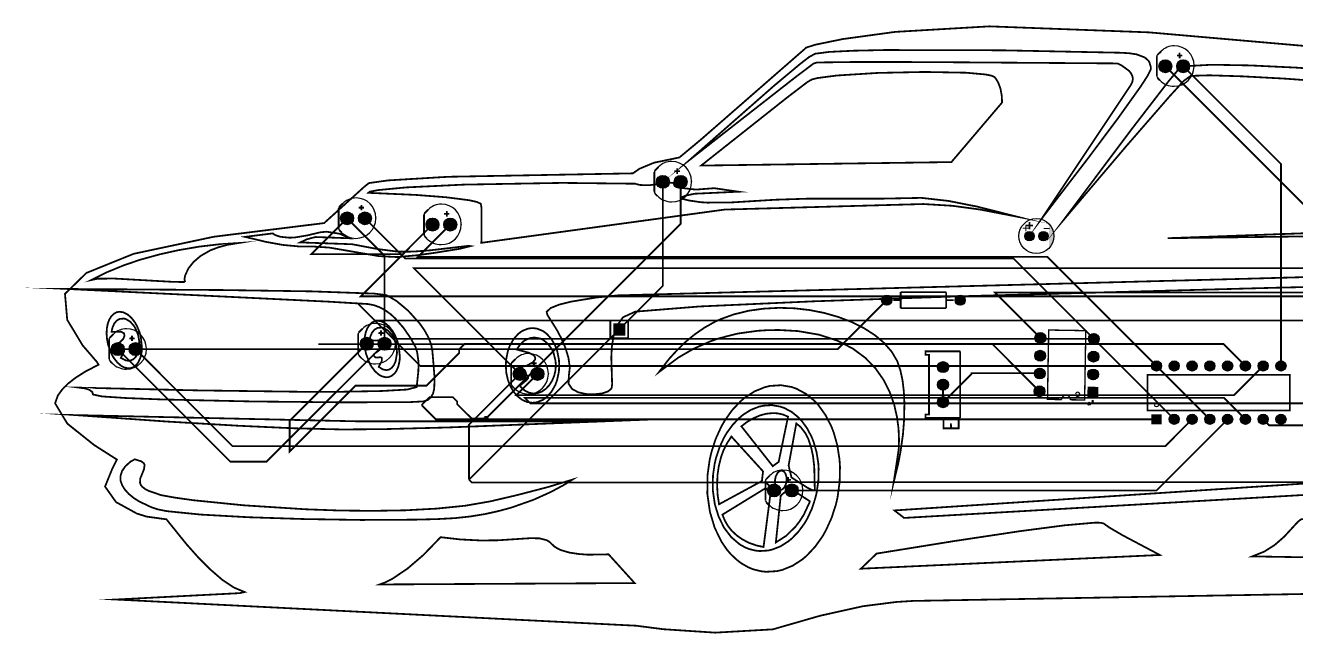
# Model space of a CAD drawing. Header units: millimetres. Extents: x -11 to 263, y 2 to 88.
# Drawn here: x -10.9 to 170.8, y 1.7 to 88.5 of the extents above; entities that cross this region are included whole.
import ezdxf

# ---------------------------------------------------------------- set-up
doc = ezdxf.new("R2010")
doc.units = ezdxf.units.MM
for name, color, linetype, true_color in [('BoardOutLine', 7, 'Continuous', 0xff00ff), ('BottomLayer', 7, 'Continuous', 0x0000ff), ('BottomSolderMaskLayer', 7, 'Continuous', 0xaa00ff), ('Document', 7, 'Continuous', 0xffffff), ('Hole', 7, 'Continuous', 0x222222), ('Multi-Layer', 7, 'Continuous', 0xc0c0c0), ('TopLayer', 7, 'Continuous', 0xff0000), ('TopSilkLayer', 7, 'Continuous', 0xffcc00), ('TopSolderMaskLayer', 7, 'Continuous', 0x800080)]:
    doc.layers.add(name, color=color, linetype=linetype, true_color=true_color)

msp = doc.modelspace()

# ---------------------------------------------------------------- hatches: boundary and pattern name
at = {"layer": 'BottomSolderMaskLayer'}
for points in [[(150.97, 82.68, 1), (152.82, 82.68, 1)], [(153.51, 82.68, 1), (155.36, 82.68, 1)], [(79.21, 66.17, 1), (81.06, 66.17, 1)], [(81.75, 66.17, 1), (83.6, 66.17, 1)], [(34.13, 60.96, 1), (35.98, 60.96, 1)], [(36.67, 60.96, 1), (38.52, 60.96, 1)], [(46.32, 60.07, 1), (48.17, 60.07, 1)], [(48.86, 60.07, 1), (50.71, 60.07, 1)], [(131.8, 58.42, 1), (133.15, 58.42, 1)], [(133.8, 58.42, 1), (135.15, 58.42, 1)], [(111.37, 49.28, 1), (112.82, 49.28, 1)], [(121.87, 49.28, 1), (123.32, 49.28, 1)], [(73.04, 45.96), (74.79, 45.96), (74.79, 44.21), (73.04, 44.21)], [(36.92, 43.05, 1), (38.77, 43.05, 1)], [(39.46, 43.05, 1), (41.31, 43.05, 1)], [(133.28, 43.88, 1), (134.83, 43.88, 1)], [(140.9, 43.75, 1), (142.45, 43.75, 1)], [(1.36, 42.29, 1), (3.21, 42.29, 1)], [(3.9, 42.29, 1), (5.75, 42.29, 1)], [(133.23, 41.34, 1), (134.78, 41.34, 1)], [(140.85, 41.21, 1), (142.4, 41.21, 1)], [(119.35, 39.71, 1), (120.93, 39.71, 1)], [(149.9, 39.88, 1), (151.35, 39.88, 1)], [(152.44, 39.88, 1), (153.89, 39.88, 1)], [(154.98, 39.88, 1), (156.43, 39.88, 1)], [(157.52, 39.88, 1), (158.97, 39.88, 1)], [(160.06, 39.88, 1), (161.51, 39.88, 1)], [(162.6, 39.88, 1), (164.05, 39.88, 1)], [(165.14, 39.88, 1), (166.59, 39.88, 1)], [(167.68, 39.88, 1), (169.13, 39.88, 1)], [(58.77, 38.74, 1), (60.62, 38.74, 1)], [(61.31, 38.74, 1), (63.16, 38.74, 1)], [(133.19, 38.8, 1), (134.74, 38.8, 1)], [(140.81, 38.67, 1), (142.36, 38.67, 1)], [(119.35, 37.21, 1), (120.93, 37.21, 1)], [(133.14, 36.26, 1), (134.69, 36.26, 1)], [(140.75, 35.37), (140.78, 36.92), (142.33, 36.89), (142.3, 35.34)], [(119.35, 34.71, 1), (120.93, 34.71, 1)], [(149.9, 32.98), (151.35, 32.98), (151.35, 31.53), (149.9, 31.53)], [(152.44, 32.26, 1), (153.89, 32.26, 1)], [(154.98, 32.26, 1), (156.43, 32.26, 1)], [(157.52, 32.26, 1), (158.97, 32.26, 1)], [(160.06, 32.26, 1), (161.51, 32.26, 1)], [(162.6, 32.26, 1), (164.05, 32.26, 1)], [(165.14, 32.26, 1), (166.59, 32.26, 1)], [(167.68, 32.26, 1), (169.13, 32.26, 1)], [(95.09, 22.1, 1), (96.94, 22.1, 1)], [(97.63, 22.1, 1), (99.48, 22.1, 1)]]:
    msp.add_hatch(color=256, dxfattribs=at).paths.add_polyline_path(points)
at = {"layer": 'Document'}
for points in [[(150.58, 84.25), (150.8, 84.25), (150.8, 81.08), (150.54, 81.08)], [(153.8, 84.59), (154.05, 84.59), (154.05, 84.32), (154.31, 84.32), (154.31, 84.07), (154.06, 84.07), (154.06, 83.82), (153.8, 83.82), (153.8, 84.07), (153.53, 84.07), (153.53, 84.32), (153.8, 84.32), (153.8, 84.33)], [(78.82, 67.74), (79.04, 67.74), (79.04, 64.57), (78.78, 64.57)], [(82.05, 68.08), (82.3, 68.08), (82.3, 67.81), (82.56, 67.81), (82.56, 67.56), (82.3, 67.56), (82.3, 67.31), (82.04, 67.31), (82.04, 67.56), (81.78, 67.56), (81.78, 67.81), (82.05, 67.81), (82.05, 67.82)], [(33.74, 62.53), (33.96, 62.53), (33.96, 59.36), (33.7, 59.36)], [(36.96, 62.87), (37.21, 62.87), (37.21, 62.61), (37.47, 62.61), (37.47, 62.35), (37.22, 62.35), (37.22, 62.1), (36.96, 62.1), (36.96, 62.36), (36.69, 62.36), (36.69, 62.61), (36.96, 62.61), (36.96, 62.61)], [(49.15, 61.99), (49.41, 61.99), (49.41, 61.72), (49.66, 61.72), (49.66, 61.46), (49.41, 61.46), (49.41, 61.21), (49.15, 61.21), (49.15, 61.47), (48.88, 61.47), (48.88, 61.72), (49.15, 61.72), (49.15, 61.72)], [(45.93, 61.64), (46.15, 61.64), (46.15, 58.47), (45.89, 58.47)], [(131.89, 59.12), (131.89, 60.01), (132.02, 60.01), (132.02, 59.12)], [(131.51, 59.63), (132.4, 59.63), (132.4, 59.5), (131.51, 59.5)], [(134.49, 59.56), (135.38, 59.56), (135.38, 59.44), (134.49, 59.44)], [(0.97, 43.86), (1.19, 43.86), (1.19, 40.69), (0.93, 40.69)], [(4.2, 44.21), (4.45, 44.21), (4.45, 43.94), (4.71, 43.94), (4.71, 43.68), (4.45, 43.68), (4.45, 43.43), (4.19, 43.43), (4.19, 43.69), (3.93, 43.69), (3.93, 43.94), (4.19, 43.94), (4.19, 43.94)], [(36.53, 44.62), (36.75, 44.62), (36.75, 41.46), (36.49, 41.46)], [(39.76, 44.97), (40.01, 44.97), (40.01, 44.7), (40.27, 44.7), (40.27, 44.45), (40.01, 44.45), (40.01, 44.19), (39.75, 44.19), (39.75, 44.45), (39.49, 44.45), (39.49, 44.7), (39.75, 44.7), (39.75, 44.7)], [(58.38, 40.31), (58.6, 40.31), (58.6, 37.14), (58.34, 37.14)], [(61.6, 40.65), (61.85, 40.65), (61.85, 40.38), (62.11, 40.38), (62.11, 40.13), (61.86, 40.13), (61.86, 39.87), (61.6, 39.87), (61.6, 40.13), (61.33, 40.13), (61.33, 40.38), (61.6, 40.38), (61.6, 40.39)], [(120.32, 32.45), (120.32, 30.96), (120.32, 30.94), (120.31, 30.93), (120.31, 30.91), (120.3, 30.9), (120.29, 30.88), (120.28, 30.87), (120.27, 30.86), (120.26, 30.85), (120.24, 30.84), (120.23, 30.84), (120.21, 30.84), (120.19, 30.83), (120.18, 30.84), (120.16, 30.84), (120.14, 30.84), (120.13, 30.85), (120.11, 30.86), (120.1, 30.87), (120.09, 30.88), (120.08, 30.9), (120.07, 30.91), (120.07, 30.93), (120.07, 30.94), (120.07, 30.96), (120.07, 32.45), (120.07, 32.47), (120.07, 32.48), (120.07, 32.5), (120.08, 32.51), (120.09, 32.53), (120.1, 32.54), (120.11, 32.55), (120.13, 32.56), (120.14, 32.57), (120.16, 32.57), (120.18, 32.58), (120.19, 32.58), (120.21, 32.58), (120.23, 32.57), (120.24, 32.57), (120.26, 32.56), (120.27, 32.55), (120.28, 32.54), (120.29, 32.53), (120.3, 32.51), (120.31, 32.5), (120.31, 32.48), (120.32, 32.47), (120.32, 32.45)], [(120.19, 31.09), (122.39, 31.09), (122.41, 31.09), (122.43, 31.08), (122.44, 31.08), (122.46, 31.07), (122.47, 31.06), (122.48, 31.05), (122.49, 31.04), (122.5, 31.02), (122.51, 31.01), (122.51, 30.99), (122.52, 30.98), (122.52, 30.96), (122.52, 30.94), (122.51, 30.93), (122.51, 30.91), (122.5, 30.9), (122.49, 30.88), (122.48, 30.87), (122.47, 30.86), (122.46, 30.85), (122.44, 30.84), (122.43, 30.84), (122.41, 30.84), (122.39, 30.83), (120.19, 30.83), (120.18, 30.84), (120.16, 30.84), (120.14, 30.84), (120.13, 30.85), (120.11, 30.86), (120.1, 30.87), (120.09, 30.88), (120.08, 30.9), (120.07, 30.91), (120.07, 30.93), (120.07, 30.94), (120.07, 30.96), (120.07, 30.98), (120.07, 30.99), (120.07, 31.01), (120.08, 31.02), (120.09, 31.04), (120.1, 31.05), (120.11, 31.06), (120.13, 31.07), (120.14, 31.08), (120.16, 31.08), (120.18, 31.09), (120.19, 31.09)], [(122.27, 30.96), (122.27, 32.44), (122.27, 32.46), (122.27, 32.47), (122.27, 32.49), (122.28, 32.5), (122.29, 32.52), (122.3, 32.53), (122.31, 32.54), (122.33, 32.55), (122.34, 32.56), (122.36, 32.56), (122.38, 32.57), (122.39, 32.57), (122.41, 32.57), (122.43, 32.56), (122.44, 32.56), (122.46, 32.55), (122.47, 32.54), (122.48, 32.53), (122.49, 32.52), (122.5, 32.5), (122.51, 32.49), (122.51, 32.47), (122.52, 32.46), (122.52, 32.44), (122.52, 30.96), (122.52, 30.94), (122.51, 30.93), (122.51, 30.91), (122.5, 30.9), (122.49, 30.88), (122.48, 30.87), (122.47, 30.86), (122.46, 30.85), (122.44, 30.84), (122.43, 30.84), (122.41, 30.84), (122.39, 30.83), (122.38, 30.84), (122.36, 30.84), (122.34, 30.84), (122.33, 30.85), (122.31, 30.86), (122.3, 30.87), (122.29, 30.88), (122.28, 30.9), (122.27, 30.91), (122.27, 30.93), (122.27, 30.94), (122.27, 30.96)], [(94.7, 23.67), (94.92, 23.67), (94.92, 20.5), (94.66, 20.5)], [(97.92, 24.01), (98.17, 24.01), (98.17, 23.75), (98.43, 23.75), (98.43, 23.49), (98.18, 23.49), (98.18, 23.24), (97.92, 23.24), (97.92, 23.49), (97.65, 23.49), (97.65, 23.75), (97.92, 23.75), (97.92, 23.75)]]:
    msp.add_hatch(color=256, dxfattribs=at).paths.add_polyline_path(points)
at = {"layer": 'Multi-Layer'}
for points in [[(150.99, 82.68, 1), (152.79, 82.68, 1)], [(153.53, 82.68, 1), (155.33, 82.68, 1)], [(79.24, 66.17, 1), (81.04, 66.17, 1)], [(81.78, 66.17, 1), (83.58, 66.17, 1)], [(34.15, 60.96, 1), (35.95, 60.96, 1)], [(36.69, 60.96, 1), (38.49, 60.96, 1)], [(46.34, 60.07, 1), (48.14, 60.07, 1)], [(48.88, 60.07, 1), (50.68, 60.07, 1)], [(131.83, 58.42, 1), (133.13, 58.42, 1)], [(133.83, 58.42, 1), (135.13, 58.42, 1)], [(111.4, 49.28, 1), (112.8, 49.28, 1)], [(121.9, 49.28, 1), (123.3, 49.28, 1)], [(73.06, 45.94), (74.76, 45.94), (74.76, 44.24), (73.06, 44.24)], [(36.95, 43.05, 1), (38.75, 43.05, 1)], [(39.49, 43.05, 1), (41.29, 43.05, 1)], [(133.3, 43.88, 1), (134.8, 43.88, 1)], [(140.92, 43.75, 1), (142.42, 43.75, 1)], [(1.39, 42.29, 1), (3.19, 42.29, 1)], [(3.93, 42.29, 1), (5.73, 42.29, 1)], [(133.26, 41.34, 1), (134.76, 41.34, 1)], [(140.88, 41.21, 1), (142.38, 41.21, 1)], [(119.38, 39.71, 1), (120.9, 39.71, 1)], [(149.92, 39.88, 1), (151.32, 39.88, 1)], [(152.46, 39.88, 1), (153.86, 39.88, 1)], [(155, 39.88, 1), (156.4, 39.88, 1)], [(157.54, 39.88, 1), (158.94, 39.88, 1)], [(160.08, 39.88, 1), (161.48, 39.88, 1)], [(162.62, 39.88, 1), (164.02, 39.88, 1)], [(165.16, 39.88, 1), (166.56, 39.88, 1)], [(167.7, 39.88, 1), (169.1, 39.88, 1)], [(58.79, 38.74, 1), (60.59, 38.74, 1)], [(61.33, 38.74, 1), (63.13, 38.74, 1)], [(133.21, 38.8, 1), (134.71, 38.8, 1)], [(140.83, 38.67, 1), (142.33, 38.67, 1)], [(119.38, 37.21, 1), (120.9, 37.21, 1)], [(133.17, 36.26, 1), (134.67, 36.26, 1)], [(140.78, 35.39), (140.8, 36.89), (142.3, 36.87), (142.28, 35.37)], [(119.38, 34.71, 1), (120.9, 34.71, 1)], [(149.92, 32.96), (151.32, 32.96), (151.32, 31.56), (149.92, 31.56)], [(152.46, 32.26, 1), (153.86, 32.26, 1)], [(155, 32.26, 1), (156.4, 32.26, 1)], [(157.54, 32.26, 1), (158.94, 32.26, 1)], [(160.08, 32.26, 1), (161.48, 32.26, 1)], [(162.62, 32.26, 1), (164.02, 32.26, 1)], [(165.16, 32.26, 1), (166.56, 32.26, 1)], [(167.7, 32.26, 1), (169.1, 32.26, 1)], [(95.11, 22.1, 1), (96.91, 22.1, 1)], [(97.65, 22.1, 1), (99.45, 22.1, 1)]]:
    msp.add_hatch(color=256, dxfattribs=at).paths.add_polyline_path(points)
at = {"layer": 'TopSilkLayer'}
msp.add_hatch(color=256, dxfattribs=at).paths.add_polyline_path([(135.27, 60.07), (135.32, 60.02), (135.37, 59.97), (135.41, 59.92), (135.46, 59.87), (135.5, 59.82), (135.54, 59.76), (135.58, 59.71), (135.62, 59.65), (135.65, 59.59), (135.69, 59.53), (135.72, 59.47), (135.75, 59.41), (135.78, 59.35), (135.81, 59.29), (135.83, 59.22), (135.85, 59.16), (135.88, 59.09), (135.89, 59.03), (135.91, 58.96), (135.93, 58.9), (135.94, 58.83), (135.95, 58.76), (135.96, 58.69), (135.97, 58.62), (135.97, 58.56), (135.98, 58.49), (135.98, 58.42), (135.98, 58.35), (135.97, 58.28), (135.97, 58.22), (135.96, 58.15), (135.95, 58.08), (135.94, 58.01), (135.93, 57.95), (135.91, 57.88), (135.89, 57.81), (135.88, 57.75), (135.85, 57.68), (135.83, 57.62), (135.81, 57.55), (135.78, 57.49), (135.75, 57.43), (135.72, 57.37), (135.69, 57.31), (135.65, 57.25), (135.62, 57.19), (135.58, 57.13), (135.54, 57.08), (135.5, 57.02), (135.46, 56.97), (135.41, 56.92), (135.37, 56.87), (135.32, 56.82), (135.27, 56.77)])
at = {"layer": 'TopSolderMaskLayer'}
for points in [[(150.97, 82.68, 1), (152.82, 82.68, 1)], [(153.51, 82.68, 1), (155.36, 82.68, 1)], [(79.21, 66.17, 1), (81.06, 66.17, 1)], [(81.75, 66.17, 1), (83.6, 66.17, 1)], [(34.13, 60.96, 1), (35.98, 60.96, 1)], [(36.67, 60.96, 1), (38.52, 60.96, 1)], [(46.32, 60.07, 1), (48.17, 60.07, 1)], [(48.86, 60.07, 1), (50.71, 60.07, 1)], [(131.8, 58.42, 1), (133.15, 58.42, 1)], [(133.8, 58.42, 1), (135.15, 58.42, 1)], [(111.37, 49.28, 1), (112.82, 49.28, 1)], [(121.87, 49.28, 1), (123.32, 49.28, 1)], [(73.04, 45.96), (74.79, 45.96), (74.79, 44.21), (73.04, 44.21)], [(36.92, 43.05, 1), (38.77, 43.05, 1)], [(39.46, 43.05, 1), (41.31, 43.05, 1)], [(133.28, 43.88, 1), (134.83, 43.88, 1)], [(140.9, 43.75, 1), (142.45, 43.75, 1)], [(1.36, 42.29, 1), (3.21, 42.29, 1)], [(3.9, 42.29, 1), (5.75, 42.29, 1)], [(133.23, 41.34, 1), (134.78, 41.34, 1)], [(140.85, 41.21, 1), (142.4, 41.21, 1)], [(119.35, 39.71, 1), (120.93, 39.71, 1)], [(149.9, 39.88, 1), (151.35, 39.88, 1)], [(152.44, 39.88, 1), (153.89, 39.88, 1)], [(154.98, 39.88, 1), (156.43, 39.88, 1)], [(157.52, 39.88, 1), (158.97, 39.88, 1)], [(160.06, 39.88, 1), (161.51, 39.88, 1)], [(162.6, 39.88, 1), (164.05, 39.88, 1)], [(165.14, 39.88, 1), (166.59, 39.88, 1)], [(167.68, 39.88, 1), (169.13, 39.88, 1)], [(58.77, 38.74, 1), (60.62, 38.74, 1)], [(61.31, 38.74, 1), (63.16, 38.74, 1)], [(133.19, 38.8, 1), (134.74, 38.8, 1)], [(140.81, 38.67, 1), (142.36, 38.67, 1)], [(119.35, 37.21, 1), (120.93, 37.21, 1)], [(133.14, 36.26, 1), (134.69, 36.26, 1)], [(140.75, 35.37), (140.78, 36.92), (142.33, 36.89), (142.3, 35.34)], [(119.35, 34.71, 1), (120.93, 34.71, 1)], [(149.9, 32.98), (151.35, 32.98), (151.35, 31.53), (149.9, 31.53)], [(152.44, 32.26, 1), (153.89, 32.26, 1)], [(154.98, 32.26, 1), (156.43, 32.26, 1)], [(157.52, 32.26, 1), (158.97, 32.26, 1)], [(160.06, 32.26, 1), (161.51, 32.26, 1)], [(162.6, 32.26, 1), (164.05, 32.26, 1)], [(165.14, 32.26, 1), (166.59, 32.26, 1)], [(167.68, 32.26, 1), (169.13, 32.26, 1)], [(95.09, 22.1, 1), (96.94, 22.1, 1)], [(97.63, 22.1, 1), (99.48, 22.1, 1)]]:
    msp.add_hatch(color=256, dxfattribs=at).paths.add_polyline_path(points)

# ---------------------------------------------------------------- linework, layer by layer
at = {"layer": 'BoardOutLine', "const_width": 0.254}
for points in [[(215.23, 8.09), (115.86, 6.33), (113.47, 6.18), (108.68, 5.57), (102.58, 4.21), (95.83, 2.27), (87.61, 1.8), (80.2, 2.29), (76.32, 2.79), (2.05, 6.53), (19.69, 7.44), (20.41, 7.6), (18.86, 8.25), (17.19, 9.37), (15.47, 10.86), (13.75, 12.59), (12.11, 14.43), (9.25, 17.98), (9.25, 17.98), (6.42, 18.37), (5.03, 18.8), (2.05, 20.44), (0.48, 22.66), (1.48, 25.12), (2.18, 26.51), (-1.12, 28.62), (-4.9, 31.64), (-6.65, 34.55), (-6.26, 35.66), (-5.61, 36.55), (-4.77, 37.38), (-3.75, 38.18), (-2.35, 39.07), (-0.45, 40.06), (-0.67, 40.44), (-2.72, 42.82), (-4.92, 46.47), (-5.24, 50.17), (-2.18, 53.16), (4.56, 55.89), (16.02, 58.33), (31.77, 60.28), (37.55, 65.51), (38.16, 65.99), (40.85, 66.37), (49.47, 66.89), (75.86, 67.38), (76.78, 68.03), (78.87, 68.9), (82.5, 69.65), (85.67, 72.29), (100.63, 85.35), (101.92, 85.75), (105.8, 86.55), (113.32, 87.58), (126.76, 88.37), (149.57, 87.51), (175.22, 85.27)], [(177.19, 82.02), (170.51, 82.48), (164.03, 82.79), (158.54, 82.89), (154.9, 82.69), (153.78, 82.24), (152.31, 80.48), (147.04, 73.64), (137.39, 60.76), (137.39, 60.76), (146.34, 71.3), (152.49, 78.37), (154.51, 80.58), (155.5, 81.3), (158.19, 81.38), (162.92, 81.23), (168.86, 80.91), (181.19, 80.02)], [(177.59, 59.04), (152.21, 58.12), (189.28, 58.61)], [(205.84, 51.9), (168.09, 51.06), (122.67, 49.83), (101.69, 49.11), (85.32, 48.37), (76.18, 47.63), (74.44, 46.83), (73.63, 45.68), (73.12, 44.26), (72.86, 42.69), (72.77, 41.1), (72.89, 37.26), (72.81, 36.67), (72.32, 36.25), (71.44, 35.96), (70.34, 35.83), (69.16, 35.87), (68.05, 36.12), (67.17, 36.6), (66.67, 37.35), (66.7, 38.39), (66.85, 39.67), (66.65, 41.05), (66.22, 42.47), (65.63, 43.83), (64.98, 45.06), (63.64, 47.18), (63.54, 47.61), (64.13, 48.16), (65.37, 48.65), (67.02, 49.06), (70.59, 49.65), (73.75, 49.96), (163.83, 52.34), (203.91, 53.47)], [(120.14, 34.8), (120.27, 34.8), (124.21, 38.74), (124.21, 38.86), (133.86, 38.86)], [(120.14, 37.08), (120.14, 34.8)]]:
    msp.add_lwpolyline(points, dxfattribs=at)
for points in [[(134.26, 60.95), (140.88, 69.57), (145.01, 75.09), (148.35, 79.76), (149.39, 81.36), (149.82, 82.25), (149.8, 82.61), (149.62, 83.23), (149.45, 83.49), (148.95, 83.93), (147.79, 84.37), (146.73, 84.53), (145.58, 84.6), (128.54, 84.95), (111.86, 84.99), (107.33, 84.89), (103.89, 84.72), (101.87, 84.46), (101.02, 83.99), (99.76, 83.02), (96.07, 79.94), (84.01, 69.34), (99.17, 81.19), (101.63, 83.04), (102.13, 83.21), (107.48, 83.28), (117.35, 83.27), (144.58, 83.08), (145.03, 83.08), (145.67, 82.77), (146.7, 82.02), (146.98, 81.68), (147.17, 81.3), (147.25, 80.88), (147.17, 80.42), (146.95, 79.98), (134.26, 60.95)], [(85.6, 68.49), (121.34, 68.99), (128.57, 77.49), (128.54, 78.41), (128.34, 79.49), (128.02, 80.35), (127.7, 80.88), (127.5, 81.12), (127.06, 81.33), (126.2, 81.5), (123.42, 81.75), (117.51, 81.86), (110.84, 81.72), (104.96, 81.35), (102.23, 80.99), (101.4, 80.78), (100.79, 80.43), (97.87, 78.2), (85.6, 68.49)], [(38.09, 64.6), (38.26, 64.75), (39.46, 64.99), (43.42, 65.37), (51.68, 65.77), (65.76, 66.02), (76.17, 65.9), (76.82, 65.73), (77.61, 65.68), (78.4, 65.71), (80.21, 65.98), (81.63, 66.03), (81.8, 65.61), (82.03, 65.44), (82.4, 65.34), (84.88, 65.06), (87.47, 65.26), (90.93, 64.76), (84.69, 64.47), (83.37, 64.2), (82.86, 63.98), (82.76, 63.78), (83.91, 63.5), (85.53, 63.26), (86.51, 63.2), (89.96, 63.23), (96.13, 63.61), (100.63, 63.76), (111.57, 63.77), (117.07, 63.88), (120.93, 63.44), (125.04, 62.63), (130.64, 61.21), (125.39, 62.22), (121.46, 62.75), (117.34, 63), (88.97, 62.21), (54.22, 57.46), (54.25, 62.41), (54.13, 63.05), (53.53, 63.31), (52.45, 63.55), (49.14, 63.97), (44.88, 64.3), (38.09, 64.6)], [(20.47, 58.31), (24.43, 58.81), (24.77, 58.57), (25.54, 58.32), (26.83, 58.19), (27.61, 58.23), (29.35, 58.52), (31.25, 58.97), (32.12, 59.05), (34.01, 58.75), (35.39, 58.11), (30.55, 58.29), (29.3, 57.97), (28.35, 57.52), (35.75, 57.26), (39.42, 56.57), (42.39, 56.19), (44.53, 56.21), (46.91, 56.39), (52.38, 57.03), (52.66, 56.99), (51.21, 56.62), (47.55, 56.03), (45.01, 55.68), (42.2, 55.43), (39.59, 55.56), (32.5, 56.78), (30.1, 56.94), (28.21, 56.94), (25.87, 57.16), (23.49, 57.59), (20.47, 58.31)], [(-1.52, 52.14), (-0.54, 52.34), (1.79, 52.36), (10.31, 51.88), (11.76, 51.87), (11.89, 51.95), (11.82, 52.27), (11.93, 52.85), (12.43, 53.87), (13.12, 54.73), (14.13, 55.59), (15.5, 56.38), (16.65, 56.82), (17.98, 57.18), (19.53, 57.43), (16.76, 57.25), (13.95, 56.92), (11.01, 56.42), (8.3, 55.82), (5.44, 55.03), (3.11, 54.23), (0.77, 53.27), (-1.52, 52.14)], [(-3.18, 36.78), (13.74, 36.39), (27.98, 36.2), (34.53, 36.2), (39.93, 36.3), (43.61, 36.51), (44.98, 36.87), (45.22, 39.13), (45.24, 40.49), (45.04, 41.89), (44.82, 42.57), (44.08, 43.91), (43.11, 45.31), (41.92, 46.67), (41.25, 47.28), (40.52, 47.81), (39.74, 48.24), (38.91, 48.55), (38.03, 48.72), (32.4, 49.06), (-4.85, 50.87), (17.18, 50.72), (29.98, 50.53), (38.92, 50.21), (40.67, 49.99), (42.09, 49.17), (43.77, 47.76), (45.4, 45.96), (46.1, 44.97), (46.66, 43.96), (47.05, 42.95), (47.23, 41.96), (47.54, 38.17), (47.48, 36.57), (47.31, 35.92), (47.01, 35.4), (46.57, 35.03), (45.96, 34.82), (44.07, 34.72), (34.73, 34.68), (21.48, 34.81), (8.51, 35.1), (3.45, 35.3), (0.03, 35.53), (-1.23, 35.8), (-1.34, 36.16), (-1.77, 36.48), (-2.34, 36.67), (-3.18, 36.78)], [(2.12, 47.54), (2.5, 47.62), (3.09, 47.54), (3.68, 47.25), (4.23, 46.77), (4.74, 46.12), (5.03, 45.6), (5.4, 44.72), (5.58, 44.07), (5.75, 42.49), (5.71, 41.9), (5.55, 41.11), (5.25, 40.44), (5, 40.08), (4.52, 39.7), (4.15, 39.57), (3.76, 39.54), (3.17, 39.69), (2.78, 39.9), (2.23, 40.38), (1.72, 41.04), (1.42, 41.55), (0.91, 42.93), (0.76, 43.74), (0.7, 44.52), (0.74, 45.26), (0.87, 45.93), (1.09, 46.51), (1.39, 46.99), (1.77, 47.35), (2.12, 47.54)], [(113.11, 23.35), (113.81, 27.94), (113.86, 29.36), (113.79, 30.94), (113.56, 32.63), (113.16, 34.38), (112.53, 36.15), (111.66, 37.88), (110.5, 39.53), (109.04, 41.04), (107.23, 42.38), (105.04, 43.5), (102.45, 44.34), (99.42, 44.86), (96.78, 45.01), (95.2, 45), (93.67, 44.9), (90.79, 44.5), (88.13, 43.82), (86.88, 43.38), (84.51, 42.33), (82.34, 41.07), (79.58, 39.01), (81.06, 40.93), (82.18, 42.15), (83.38, 43.32), (84.7, 44.4), (86.11, 45.37), (87.63, 46.22), (88.43, 46.58), (90.27, 47.24), (92.37, 47.76), (94.53, 48.06), (96.73, 48.18), (98.93, 48.11), (101.11, 47.86), (103.22, 47.44), (105.23, 46.86), (107.13, 46.14), (108.86, 45.27), (110.41, 44.28), (111.73, 43.16), (112.8, 41.93), (113.59, 40.6), (114.04, 39.3), (114.36, 37.83), (114.55, 36.2), (114.63, 34.46), (114.57, 32), (114.42, 30.11), (114.06, 27.58), (113.7, 25.72), (113.11, 23.35)], [(2.56, 46.59), (3.17, 46.65), (3.49, 46.56), (4.09, 46.19), (4.62, 45.58), (4.85, 45.19), (5.21, 44.29), (5.38, 43.32), (5.38, 42.86), (5.26, 42.01), (4.96, 41.31), (4.74, 41.04), (4.5, 40.82), (4.06, 40.63), (3.47, 40.65), (2.74, 41.03), (3.19, 41.92), (3.21, 42.26), (2.96, 42.4), (2.34, 42.36), (2.13, 42.47), (2.03, 42.66), (2.09, 42.89), (2.21, 43.01), (2.65, 43.3), (3.05, 43.7), (3.26, 44.15), (3.2, 44.53), (2.77, 44.77), (1.41, 44.75), (1.55, 45.39), (1.79, 45.92), (2.13, 46.34), (2.56, 46.59)], [(38.95, 46.25), (39.33, 46.34), (39.92, 46.26), (40.5, 45.97), (41.06, 45.49), (41.56, 44.84), (41.86, 44.32), (42.22, 43.44), (42.41, 42.79), (42.58, 41.21), (42.54, 40.62), (42.37, 39.83), (42.08, 39.16), (41.82, 38.8), (41.34, 38.42), (40.97, 38.29), (40.58, 38.26), (39.99, 38.41), (39.61, 38.62), (39.05, 39.1), (38.54, 39.76), (38.25, 40.27), (37.74, 41.65), (37.58, 42.46), (37.53, 43.24), (37.57, 43.98), (37.7, 44.65), (37.92, 45.23), (38.22, 45.71), (38.59, 46.07), (38.95, 46.25)], [(39.38, 45.31), (40, 45.37), (40.31, 45.28), (40.91, 44.91), (41.45, 44.3), (41.68, 43.91), (42.03, 43.01), (42.18, 41.77), (41.97, 40.55), (41.75, 40.04), (41.45, 39.64), (41.08, 39.37), (40.64, 39.28), (40.14, 39.39), (39.57, 39.75), (39.99, 40.58), (40.02, 41), (39.8, 41.13), (39.34, 41.08), (39.05, 41.12), (38.84, 41.37), (38.93, 41.61), (39.65, 42.14), (39.89, 42.42), (40.09, 42.92), (39.98, 43.3), (39.73, 43.46), (39.33, 43.53), (38.23, 43.47), (38.37, 44.11), (38.61, 44.64), (38.95, 45.06), (39.38, 45.31)], [(61.52, 34.62), (62.14, 34.69), (63.01, 35.04), (63.53, 35.42), (64.22, 36.19), (64.77, 37.15), (65.04, 37.88), (65.29, 39.09), (65.34, 39.96), (65.29, 40.82), (65.04, 42.03), (64.77, 42.76), (64.22, 43.73), (63.53, 44.49), (63.01, 44.87), (62.14, 45.22), (61.52, 45.29), (60.91, 45.22), (60.04, 44.87), (59.51, 44.49), (58.83, 43.73), (58.28, 42.76), (58.01, 42.03), (57.76, 40.82), (57.71, 39.96), (57.78, 38.88), (58.01, 37.88), (58.36, 36.98), (58.83, 36.19), (59.39, 35.54), (60.04, 35.04), (60.76, 34.73), (61.52, 34.62)], [(61.78, 43.95), (62.66, 43.78), (63.07, 43.58), (63.78, 42.99), (64.34, 42.16), (64.55, 41.68), (64.81, 40.6), (64.85, 40.02), (64.8, 39.23), (64.61, 38.45), (64.31, 37.75), (63.91, 37.13), (63.43, 36.62), (62.89, 36.24), (62.3, 36.01), (61.68, 35.94), (61.05, 36.05), (60.42, 36.36), (59.82, 36.89), (59.74, 37.08), (60.71, 37.89), (60.91, 38.17), (60.92, 38.4), (60.6, 38.64), (59.59, 38.89), (59.35, 39.1), (59.29, 39.34), (59.46, 39.58), (59.66, 39.68), (60.64, 39.9), (61.54, 40.37), (61.88, 40.78), (61.92, 41), (61.85, 41.21), (61.67, 41.43), (60.99, 41.77), (59.26, 42.23), (59.79, 42.99), (60.34, 43.48), (61.09, 43.84), (61.78, 43.95)], [(94.9, 10.49), (96.44, 10.58), (97.19, 10.76), (98.65, 11.35), (100.02, 12.23), (100.67, 12.78), (101.87, 14.06), (102.94, 15.56), (103.41, 16.39), (104.23, 18.19), (104.86, 20.15), (105.09, 21.18), (105.38, 23.33), (105.43, 25.49), (105.36, 26.54), (105.05, 28.54), (104.52, 30.41), (104.18, 31.28), (103.35, 32.88), (102.36, 34.27), (101.8, 34.88), (100.58, 35.89), (99.23, 36.62), (98.51, 36.88), (97, 37.13), (95.45, 37.03), (94.7, 36.85), (93.25, 36.26), (91.87, 35.38), (91.23, 34.83), (90.02, 33.56), (88.96, 32.05), (88.48, 31.22), (87.66, 29.42), (87.04, 27.46), (86.81, 26.43), (86.51, 24.28), (86.49, 21.6), (86.85, 19.07), (87.54, 16.76), (88.54, 14.73), (89.27, 13.67), (89.81, 13.03), (90.69, 12.2), (91.31, 11.72), (92.32, 11.14), (93.02, 10.85), (94.13, 10.57), (94.9, 10.49)], [(-3.67, 32.86), (9.2, 31.95), (19.57, 31.34), (27.43, 30.98), (34.39, 30.81), (40.38, 30.86), (49.52, 31.1), (71.9, 31.98), (36.24, 31.98), (-3.67, 32.86)], [(93.95, 13.45), (95.18, 13.53), (95.78, 13.67), (96.95, 14.13), (98.04, 14.83), (98.56, 15.25), (99.52, 16.25), (100.38, 17.43), (100.76, 18.08), (101.41, 19.48), (101.91, 21.02), (102.1, 21.82), (102.34, 23.5), (102.38, 25.19), (102.33, 26.01), (102.08, 27.58), (101.66, 29.04), (101.39, 29.72), (100.74, 30.97), (99.95, 32.05), (99.5, 32.53), (98.53, 33.32), (97.45, 33.89), (96.88, 34.08), (95.68, 34.28), (94.45, 34.2), (93.85, 34.06), (92.68, 33.6), (91.59, 32.91), (91.07, 32.48), (90.11, 31.48), (89.25, 30.3), (88.87, 29.65), (88.22, 28.25), (87.72, 26.72), (87.53, 25.91), (87.29, 24.23), (87.27, 22.13), (87.55, 20.15), (88.1, 18.35), (88.89, 16.76), (89.9, 15.44), (91.1, 14.41), (91.9, 13.96), (92.46, 13.74), (93.34, 13.52), (93.95, 13.45)], [(98.01, 32.64), (96.67, 26.18), (95.83, 25.57), (91.35, 31.26), (92.15, 31.88), (93.06, 32.41), (94.01, 32.82), (94.87, 33.05), (95.8, 33.15), (96.52, 33.11), (97.26, 32.95), (98.01, 32.64)], [(99.19, 31.67), (98.09, 25.67), (98.5, 23.96), (100.7, 22.54), (101.35, 22.2), (101.76, 22.1), (101.83, 22.22), (101.75, 25.54), (101.57, 27.04), (101.31, 28.26), (100.92, 29.43), (100.52, 30.23), (99.83, 31.14), (99.19, 31.67)], [(89.92, 29.8), (94.44, 24.83), (94.28, 23.45), (88.16, 20.13), (87.96, 21.44), (87.88, 22.87), (87.94, 24.31), (88.12, 25.57), (88.45, 26.88), (88.81, 27.88), (89.3, 28.85), (89.92, 29.8)], [(67.22, 23.65), (66.04, 22.91), (64.17, 21.9), (61.64, 20.76), (58.48, 19.65), (56.67, 19.16), (54.73, 18.73), (52.65, 18.39), (50.43, 18.15), (47.84, 18.01), (44.6, 17.93), (37.07, 17.89), (28.89, 18.02), (20.94, 18.28), (14.14, 18.66), (9.36, 19.14), (8.01, 19.4), (7.09, 19.71), (5.34, 20.54), (4.56, 21.04), (3.88, 21.6), (3.33, 22.2), (2.93, 22.83), (2.7, 23.49), (2.69, 24.17), (2.9, 24.86), (3.37, 25.55), (4.13, 26.23), (4.73, 26.55), (5.66, 26.26), (6.02, 25.98), (6.13, 25.75), (6.04, 25.12), (5.51, 23.81), (5.47, 23.2), (5.58, 22.9), (5.82, 22.61), (6.19, 22.32), (6.74, 22.03), (8.51, 21.43), (10.39, 21.09), (13.06, 20.71), (20.3, 19.98), (29.2, 19.41), (33.95, 19.24), (38.72, 19.19), (43.39, 19.27), (47.82, 19.51), (51.89, 19.92), (55.47, 20.54), (59.32, 21.44), (63.8, 22.61), (67.22, 23.65)], [(96.86, 22.15), (97.19, 22.25), (97.48, 22.53), (97.7, 22.97), (97.81, 23.51), (97.79, 24.05), (97.64, 24.51), (97.41, 24.82), (97.09, 24.95), (96.76, 24.85), (96.48, 24.56), (96.26, 24.13), (96.15, 23.59), (96.17, 23.04), (96.31, 22.59), (96.55, 22.28), (96.86, 22.15)], [(114.58, 18.18), (203.27, 23.27), (204.25, 25.22), (113.21, 19.25), (114.58, 18.18)], [(88.64, 18.65), (94.8, 22.43), (95.53, 21.86), (94.51, 14.03), (93.5, 14.25), (92.47, 14.61), (91.5, 15.11), (90.71, 15.66), (89.95, 16.37), (89.44, 17.02), (89, 17.77), (88.64, 18.65)], [(96.27, 14.68), (96.97, 21.37), (98.24, 22.44), (101.12, 20.56), (101.12, 20.48), (100.26, 18.64), (99.67, 17.71), (99.07, 16.93), (97.73, 15.62), (96.27, 14.68)], [(164.31, 12.69), (209.34, 11.91), (208.25, 12.89), (207.15, 14.02), (205.5, 16.07), (204.72, 17.28), (204.02, 18.59), (203.48, 19.99), (203.27, 20.72), (180.63, 18.88), (173.46, 18.24), (171.26, 17.98), (170.82, 17.63), (168.86, 15.5), (167.48, 14.3), (166.02, 13.38), (164.31, 12.69)], [(108.41, 10.93), (151.1, 12.89), (145.81, 15.69), (143.91, 16.8), (143.07, 17.39), (142.69, 17.49), (141.9, 17.51), (137.55, 17.13), (131.2, 16.3), (121.76, 14.88), (110.66, 13.09), (108.41, 10.93)], [(39.69, 8.68), (76.1, 8.88), (72.39, 12.98), (69.42, 12.93), (68.11, 13.03), (66.8, 13.23), (65.6, 13.58), (65.08, 13.82), (64.63, 14.11), (63.92, 14.78), (63.52, 15.01), (62.52, 15.26), (61.24, 15.29), (56.62, 14.99), (54.12, 14.96), (51.19, 15.11), (48.4, 15.43), (45.95, 12.9), (43.7, 10.97), (41.53, 9.5), (40.42, 8.95), (39.69, 8.68)]]:
    msp.add_lwpolyline(points, close=True, dxfattribs=at)
at = {"layer": 'BottomLayer', "const_width": 0.254}
for points in [[(168.4, 39.88), (168.4, 68.71), (154.43, 82.68)], [(52.45, 23.64), (80.14, 51.33), (80.14, 66.17)], [(82.68, 66.17), (82.68, 60.17), (54.88, 32.37)], [(47.24, 60.07), (43.01, 55.84), (29.93, 55.84), (35.05, 60.96)], [(200.66, 58.17), (192.32, 49.82), (37, 49.82), (47.24, 60.07)], [(153.16, 32.26), (130.2, 55.22), (43.33, 55.22), (37.59, 60.96)], [(158.24, 32.26), (135.03, 55.47), (45.18, 55.47), (49.78, 60.07)], [(59.69, 38.74), (44.57, 53.85), (196.35, 53.85), (200.66, 58.17)], [(36.66, 48.72), (39.02, 46.36), (180.68, 46.36)], [(141.67, 43.75), (41.63, 43.75), (36.66, 48.72)], [(150.62, 39.88), (45.5, 39.88), (36.66, 48.72)], [(40.39, 43.05), (23.54, 26.21), (18.37, 26.21), (2.29, 42.29)], [(163.32, 39.88), (160.2, 43.01), (51.81, 43.01), (51.05, 42.25), (51.05, 41.74), (46.38, 37.06), (36.24, 37.06), (26.84, 27.66), (26.84, 32.04), (37.85, 43.05)], [(133.92, 36.26), (127.2, 42.99), (30.93, 42.99)], [(62.23, 38.74), (59.22, 35.72), (161.71, 35.72), (165.86, 39.88)], [(52.45, 23.64), (52.45, 31.5), (59.69, 38.74)], [(163.32, 32.26), (160.24, 35.34), (60.41, 35.34), (61.21, 34.54), (220.73, 34.54), (226.7, 28.58)], [(160.78, 32.26), (150.62, 22.1), (98.55, 22.1)], [(224.16, 28.58), (218.86, 23.28), (94.83, 23.28), (96.01, 22.1)], [(96.01, 22.1), (94.87, 23.24), (52.85, 23.24), (52.45, 23.64)]]:
    msp.add_lwpolyline(points, dxfattribs=at)
at = {"layer": 'BottomSolderMaskLayer'}
for centre, radius in [((151.89, 82.68), 0.925), ((154.43, 82.68), 0.925), ((151.89, 82.68), 0.514), ((154.43, 82.68), 0.514), ((80.14, 66.17), 0.925), ((80.14, 66.17), 0.514), ((82.68, 66.17), 0.925), ((82.68, 66.17), 0.514), ((35.05, 60.96), 0.925), ((37.59, 60.96), 0.925), ((35.05, 60.96), 0.514), ((37.59, 60.96), 0.514), ((47.24, 60.07), 0.925), ((47.24, 60.07), 0.514), ((49.78, 60.07), 0.925), ((49.78, 60.07), 0.514), ((132.48, 58.42), 0.675), ((132.48, 58.42), 0.416), ((134.48, 58.42), 0.675), ((134.48, 58.42), 0.416), ((112.1, 49.28), 0.725), ((112.1, 49.28), 0.363), ((122.6, 49.28), 0.725), ((122.6, 49.28), 0.363), ((73.91, 45.09), 0.566), ((37.85, 43.05), 0.925), ((40.39, 43.05), 0.925), ((134.05, 43.88), 0.775), ((134.05, 43.88), 0.465), ((141.67, 43.75), 0.775), ((141.67, 43.75), 0.465), ((2.29, 42.29), 0.925), ((2.29, 42.29), 0.514), ((4.83, 42.29), 0.925), ((4.83, 42.29), 0.514), ((37.85, 43.05), 0.514), ((40.39, 43.05), 0.514), ((134.01, 41.34), 0.775), ((134.01, 41.34), 0.465), ((141.63, 41.21), 0.775), ((120.14, 39.71), 0.787), ((120.14, 39.71), 0.394), ((141.63, 41.21), 0.465), ((150.62, 39.88), 0.724), ((150.62, 39.88), 0.369), ((153.16, 39.88), 0.724), ((153.16, 39.88), 0.369), ((155.7, 39.88), 0.724), ((155.7, 39.88), 0.369), ((158.24, 39.88), 0.724), ((158.24, 39.88), 0.369), ((160.78, 39.88), 0.724), ((160.78, 39.88), 0.369), ((163.32, 39.88), 0.724), ((163.32, 39.88), 0.369), ((165.86, 39.88), 0.724), ((165.86, 39.88), 0.369), ((168.4, 39.88), 0.724), ((168.4, 39.88), 0.369), ((59.69, 38.74), 0.925), ((59.69, 38.74), 0.514), ((62.23, 38.74), 0.925), ((62.23, 38.74), 0.514), ((133.96, 38.8), 0.775), ((133.96, 38.8), 0.465), ((141.58, 38.67), 0.775), ((141.58, 38.67), 0.465), ((120.14, 37.21), 0.787), ((120.14, 37.21), 0.394), ((133.92, 36.26), 0.775), ((133.92, 36.26), 0.465), ((141.54, 36.13), 0.465), ((120.14, 34.71), 0.787), ((120.14, 34.71), 0.394), ((153.16, 32.26), 0.724), ((155.7, 32.26), 0.724), ((158.24, 32.26), 0.724), ((160.78, 32.26), 0.724), ((163.32, 32.26), 0.724), ((165.86, 32.26), 0.724), ((168.4, 32.26), 0.724), ((150.62, 32.26), 0.369), ((153.16, 32.26), 0.369), ((155.7, 32.26), 0.369), ((158.24, 32.26), 0.369), ((160.78, 32.26), 0.369), ((163.32, 32.26), 0.369), ((165.86, 32.26), 0.369), ((168.4, 32.26), 0.369), ((96.01, 22.1), 0.925), ((96.01, 22.1), 0.514), ((98.55, 22.1), 0.925), ((98.55, 22.1), 0.514)]:
    msp.add_circle(centre, radius, dxfattribs=at)
at = {"layer": 'Document'}
msp.add_circle((141.02, 34.49), 0.2, dxfattribs=at)
msp.add_arc((122.38, 32.44), 0.01, 0, 90, dxfattribs=at)
at = {"layer": 'Hole'}
msp.add_circle((54.88, 32.37), 0.152, dxfattribs=at)
at = {"layer": 'Multi-Layer'}
for centre, radius in [((151.89, 82.68), 0.9), ((154.43, 82.68), 0.9), ((151.89, 82.68), 0.5), ((154.43, 82.68), 0.5), ((80.14, 66.17), 0.9), ((80.14, 66.17), 0.5), ((82.68, 66.17), 0.9), ((82.68, 66.17), 0.5), ((35.05, 60.96), 0.9), ((37.59, 60.96), 0.9), ((35.05, 60.96), 0.5), ((37.59, 60.96), 0.5), ((47.24, 60.07), 0.9), ((47.24, 60.07), 0.5), ((49.78, 60.07), 0.9), ((49.78, 60.07), 0.5), ((132.48, 58.42), 0.65), ((132.48, 58.42), 0.4), ((134.48, 58.42), 0.65), ((134.48, 58.42), 0.4), ((112.1, 49.28), 0.7), ((112.1, 49.28), 0.35), ((122.6, 49.28), 0.7), ((122.6, 49.28), 0.35), ((73.91, 45.09), 0.55), ((37.85, 43.05), 0.9), ((40.39, 43.05), 0.9), ((134.05, 43.88), 0.75), ((134.05, 43.88), 0.45), ((141.67, 43.75), 0.75), ((141.67, 43.75), 0.45), ((2.29, 42.29), 0.9), ((2.29, 42.29), 0.5), ((4.83, 42.29), 0.9), ((4.83, 42.29), 0.5), ((37.85, 43.05), 0.5), ((40.39, 43.05), 0.5), ((134.01, 41.34), 0.75), ((134.01, 41.34), 0.45), ((141.63, 41.21), 0.75), ((120.14, 39.71), 0.762), ((120.14, 39.71), 0.381), ((141.63, 41.21), 0.45), ((150.62, 39.88), 0.699), ((150.62, 39.88), 0.356), ((153.16, 39.88), 0.699), ((153.16, 39.88), 0.356), ((155.7, 39.88), 0.699), ((155.7, 39.88), 0.356), ((158.24, 39.88), 0.699), ((158.24, 39.88), 0.356), ((160.78, 39.88), 0.699), ((160.78, 39.88), 0.356), ((163.32, 39.88), 0.699), ((163.32, 39.88), 0.356), ((165.86, 39.88), 0.699), ((165.86, 39.88), 0.356), ((168.4, 39.88), 0.699), ((168.4, 39.88), 0.356), ((59.69, 38.74), 0.9), ((59.69, 38.74), 0.5), ((62.23, 38.74), 0.9), ((62.23, 38.74), 0.5), ((133.96, 38.8), 0.75), ((133.96, 38.8), 0.45), ((141.58, 38.67), 0.75), ((141.58, 38.67), 0.45), ((120.14, 37.21), 0.762), ((120.14, 37.21), 0.381), ((133.92, 36.26), 0.75), ((133.92, 36.26), 0.45), ((141.54, 36.13), 0.45), ((120.14, 34.71), 0.762), ((120.14, 34.71), 0.381), ((153.16, 32.26), 0.699), ((155.7, 32.26), 0.699), ((158.24, 32.26), 0.699), ((160.78, 32.26), 0.699), ((163.32, 32.26), 0.699), ((165.86, 32.26), 0.699), ((168.4, 32.26), 0.699), ((54.88, 32.37), 0.305), ((150.62, 32.26), 0.356), ((153.16, 32.26), 0.356), ((155.7, 32.26), 0.356), ((158.24, 32.26), 0.356), ((160.78, 32.26), 0.356), ((163.32, 32.26), 0.356), ((165.86, 32.26), 0.356), ((168.4, 32.26), 0.356), ((96.01, 22.1), 0.9), ((96.01, 22.1), 0.5), ((98.55, 22.1), 0.9), ((98.55, 22.1), 0.5)]:
    msp.add_circle(centre, radius, dxfattribs=at)
at = {"layer": 'TopLayer', "const_width": 0.254}
for points in [[(151.89, 82.68), (211.29, 23.28), (218.86, 23.28), (224.16, 28.58)], [(40.39, 43.05), (40.39, 55.63), (35.05, 60.96)], [(134.05, 43.88), (127.57, 50.36), (211.9, 50.36), (219.58, 58.04)], [(203.2, 58.17), (176.44, 31.4), (166.72, 31.4), (165.86, 32.26)], [(112.1, 49.28), (105.11, 42.29), (2.29, 42.29)], [(155.7, 32.26), (151.87, 28.42), (18.69, 28.42), (4.83, 42.29)], [(45.68, 34.29), (46.82, 35.42), (50.14, 35.42), (50.76, 34.8), (50.76, 34.43), (52.83, 32.37), (54.88, 32.37)], [(150.62, 32.26), (47.71, 32.26), (45.68, 34.29)]]:
    msp.add_lwpolyline(points, dxfattribs=at)
at = {"layer": 'TopSilkLayer'}
for points, const_width in [([(150.68, 81.26), (150.68, 84.1)], 0.254), ([(150.75, 84.28), (151.28, 84.8)], 0.254), ([(153.67, 84.2), (154.18, 84.2)], 0.254), ([(153.92, 84.46), (153.92, 83.95)], 0.254), ([(155.99, 82.77), (155.99, 82.66)], 0.254), ([(150.94, 80.82), (150.8, 80.96)], 0.254), ([(151.1, 80.66), (150.94, 80.82)], 0.254), ([(78.92, 64.75), (78.92, 67.59)], 0.254), ([(79, 67.77), (79.52, 68.29)], 0.254), ([(81.92, 67.69), (82.42, 67.69)], 0.254), ([(82.17, 67.95), (82.17, 67.44)], 0.254), ([(84.24, 66.26), (84.24, 66.15)], 0.254), ([(79.19, 64.31), (79.05, 64.45)], 0.254), ([(79.35, 64.15), (79.19, 64.31)], 0.254), ([(33.84, 59.54), (33.84, 62.38)], 0.254), ([(33.91, 62.56), (34.43, 63.09)], 0.254), ([(36.83, 62.48), (37.34, 62.48)], 0.254), ([(37.08, 62.74), (37.08, 62.23)], 0.254), ([(46.1, 61.68), (46.63, 62.2)], 0.254), ([(49.28, 61.85), (49.28, 61.34)], 0.254), ([(39.15, 61.05), (39.15, 60.95)], 0.254), ([(46.03, 58.66), (46.03, 61.49)], 0.254), ([(49.02, 61.6), (49.53, 61.6)], 0.254), ([(51.34, 60.16), (51.34, 60.06)], 0.254), ([(131.96, 59.92), (132.98, 59.92)], 0.254), ([(132.48, 60.42), (132.48, 59.4)], 0.254), ([(34.1, 59.1), (33.96, 59.24)], 0.254), ([(34.26, 58.94), (34.1, 59.1)], 0.254), ([(46.29, 58.21), (46.16, 58.35)], 0.254), ([(46.45, 58.05), (46.29, 58.21)], 0.254), ([(113.03, 49.28), (114.1, 49.28)], 0.254), ([(114.1, 48.13), (114.1, 50.43)], 0.254), ([(114.1, 50.43), (120.6, 50.43)], 0.254), ([(120.6, 50.4), (120.6, 48.16)], 0.254), ([(120.6, 49.27), (121.67, 49.27)], 0.254), ([(120.6, 48.13), (114.1, 48.13)], 0.254), ([(1.07, 40.88), (1.07, 43.71)], 0.254), ([(1.15, 43.9), (1.67, 44.42)], 0.254), ([(4.06, 43.82), (4.57, 43.82)], 0.254), ([(4.32, 44.07), (4.32, 43.56)], 0.254), ([(36.63, 41.64), (36.63, 44.48)], 0.254), ([(36.71, 44.66), (37.23, 45.18)], 0.254), ([(39.62, 44.58), (40.13, 44.58)], 0.254), ([(39.88, 44.83), (39.88, 44.32)], 0.254), ([(137.07, 35.08), (137.07, 35.08), (135.06, 35.11), (135.23, 45.01), (140.53, 44.92), (140.36, 35.02), (138.34, 35.05), (138.35, 35.05)], 0.2), ([(6.39, 42.38), (6.39, 42.28)], 0.254), ([(41.95, 43.14), (41.95, 43.04)], 0.254), ([(122.59, 41.96), (117.69, 41.96), (117.64, 41.96), (117.64, 41.47), (118.14, 41.47), (118.14, 41.47), (118.14, 32.96), (118.14, 32.96), (117.64, 32.96), (117.64, 32.46), (117.69, 32.46), (122.59, 32.46)], 0.254), ([(122.59, 41.96), (122.59, 32.46)], 0.254), ([(1.33, 40.43), (1.2, 40.57)], 0.254), ([(1.5, 40.27), (1.33, 40.43)], 0.254), ([(36.89, 41.2), (36.76, 41.33)], 0.254), ([(37.06, 41.03), (36.89, 41.2)], 0.254), ([(58.47, 37.32), (58.47, 40.16)], 0.254), ([(58.55, 40.34), (59.07, 40.86)], 0.254), ([(61.47, 40.26), (61.98, 40.26)], 0.254), ([(61.72, 40.51), (61.72, 40.01)], 0.254), ([(63.79, 38.82), (63.79, 38.72)], 0.254), ([(58.74, 36.88), (58.6, 37.01)], 0.254), ([(58.9, 36.72), (58.74, 36.88)], 0.254), ([(121.28, 30.99), (121.27, 31.67)], 0.254), ([(94.8, 20.68), (94.8, 23.52)], 0.254), ([(94.87, 23.7), (95.39, 24.22)], 0.254), ([(97.79, 23.62), (98.3, 23.62)], 0.254), ([(98.04, 23.88), (98.04, 23.37)], 0.254), ([(100.11, 22.19), (100.11, 22.08)], 0.254), ([(95.06, 20.24), (94.92, 20.38)], 0.254), ([(95.22, 20.08), (95.06, 20.24)], 0.254)]:
    msp.add_lwpolyline(points, dxfattribs=dict(at, const_width=const_width))
for points, const_width in [([(75.18, 46.36), (75.18, 43.82), (72.64, 43.82), (72.64, 46.36), (75.18, 46.36)], 0.254), ([(149.35, 33.53), (169.67, 33.53), (169.67, 38.61), (149.35, 38.61), (149.35, 33.53)], 0.229), ([(120.21, 32.46), (122.34, 32.46), (122.34, 30.97), (120.21, 30.97), (120.21, 32.46)], 0.254)]:
    msp.add_lwpolyline(points, close=True, dxfattribs=dict(at, const_width=const_width))
for centre, radius in [((133.48, 58.42), 2.5), ((150.62, 34.29), 0.254)]:
    msp.add_circle(centre, radius, dxfattribs=at)
for centre, radius, start, end in [((153.17, 82.91), 2.68, 90, 134.9996), ((153.17, 82.77), 2.82, 360, 90), ((150.93, 84.1), 0.257, 134.9993, 179.999), ((153.14, 82.66), 2.85, 270, 0), ((151.11, 81.26), 0.431, 179.9994, 224.9996), ((153.14, 82.7), 2.88, 225.0003, 270), ((81.41, 66.4), 2.68, 90, 134.9996), ((81.41, 66.26), 2.82, 360, 90), ((79.18, 67.59), 0.257, 134.9993, 179.999), ((81.39, 66.15), 2.85, 270, 0), ((36.33, 61.19), 2.68, 90, 134.9996), ((36.33, 61.05), 2.82, 360, 90), ((79.35, 64.75), 0.431, 179.9994, 224.9996), ((81.39, 66.19), 2.88, 225.0003, 270), ((34.09, 62.38), 0.257, 134.9993, 179.999), ((48.52, 60.3), 2.68, 90, 134.9996), ((48.52, 60.16), 2.82, 360, 90), ((36.3, 60.95), 2.85, 270, 0), ((46.29, 61.49), 0.257, 134.9993, 179.999), ((48.49, 60.06), 2.85, 270, 0), ((34.27, 59.54), 0.431, 179.9994, 224.9996), ((36.3, 60.98), 2.88, 225.0003, 270), ((46.46, 58.66), 0.431, 179.9994, 224.9996), ((48.49, 60.09), 2.88, 225.0003, 270), ((39.12, 43.28), 2.68, 90, 134.9996), ((39.12, 43.14), 2.82, 360, 90), ((1.33, 43.71), 0.257, 134.9993, 179.999), ((3.56, 42.52), 2.68, 90, 134.9996), ((3.56, 42.38), 2.82, 360, 90), ((36.89, 44.48), 0.257, 134.9993, 179.999), ((3.54, 42.28), 2.85, 270, 0), ((39.1, 43.04), 2.85, 270, 0), ((1.5, 40.88), 0.431, 179.9994, 224.9996), ((3.54, 42.31), 2.88, 225.0003, 270), ((37.06, 41.64), 0.431, 179.9994, 224.9996), ((39.1, 43.07), 2.88, 225.0003, 270), ((58.73, 40.16), 0.257, 134.9993, 179.999), ((60.97, 38.97), 2.68, 90, 134.9996), ((60.97, 38.82), 2.82, 360, 90), ((60.94, 38.72), 2.85, 270, 0), ((58.91, 37.32), 0.431, 179.9994, 224.9996), ((60.94, 38.75), 2.88, 225.0003, 270), ((137.71, 35.07), 0.635, 359.0007, 179.0007), ((139.37, 35.83), 0.3, 269.3394, 268.369), ((141.51, 34.83), 0.125, 270, 268.8449), ((95.05, 23.52), 0.257, 134.9993, 179.999), ((97.29, 22.33), 2.68, 90, 134.9996), ((97.29, 22.19), 2.82, 360, 90), ((97.26, 22.08), 2.85, 270, 0), ((95.23, 20.68), 0.431, 179.9994, 224.9996), ((97.26, 22.12), 2.88, 225.0003, 270)]:
    msp.add_arc(centre, radius, start, end, dxfattribs=at)
at = {"layer": 'TopSolderMaskLayer'}
for centre, radius in [((151.89, 82.68), 0.925), ((154.43, 82.68), 0.925), ((151.89, 82.68), 0.514), ((154.43, 82.68), 0.514), ((80.14, 66.17), 0.925), ((80.14, 66.17), 0.514), ((82.68, 66.17), 0.925), ((82.68, 66.17), 0.514), ((35.05, 60.96), 0.925), ((37.59, 60.96), 0.925), ((35.05, 60.96), 0.514), ((37.59, 60.96), 0.514), ((47.24, 60.07), 0.925), ((47.24, 60.07), 0.514), ((49.78, 60.07), 0.925), ((49.78, 60.07), 0.514), ((132.48, 58.42), 0.675), ((132.48, 58.42), 0.416), ((134.48, 58.42), 0.675), ((134.48, 58.42), 0.416), ((112.1, 49.28), 0.725), ((112.1, 49.28), 0.363), ((122.6, 49.28), 0.725), ((122.6, 49.28), 0.363), ((73.91, 45.09), 0.566), ((37.85, 43.05), 0.925), ((40.39, 43.05), 0.925), ((134.05, 43.88), 0.775), ((134.05, 43.88), 0.465), ((141.67, 43.75), 0.775), ((141.67, 43.75), 0.465), ((2.29, 42.29), 0.925), ((2.29, 42.29), 0.514), ((4.83, 42.29), 0.925), ((4.83, 42.29), 0.514), ((37.85, 43.05), 0.514), ((40.39, 43.05), 0.514), ((134.01, 41.34), 0.775), ((134.01, 41.34), 0.465), ((141.63, 41.21), 0.775), ((120.14, 39.71), 0.787), ((120.14, 39.71), 0.394), ((141.63, 41.21), 0.465), ((150.62, 39.88), 0.724), ((150.62, 39.88), 0.369), ((153.16, 39.88), 0.724), ((153.16, 39.88), 0.369), ((155.7, 39.88), 0.724), ((155.7, 39.88), 0.369), ((158.24, 39.88), 0.724), ((158.24, 39.88), 0.369), ((160.78, 39.88), 0.724), ((160.78, 39.88), 0.369), ((163.32, 39.88), 0.724), ((163.32, 39.88), 0.369), ((165.86, 39.88), 0.724), ((165.86, 39.88), 0.369), ((168.4, 39.88), 0.724), ((168.4, 39.88), 0.369), ((59.69, 38.74), 0.925), ((59.69, 38.74), 0.514), ((62.23, 38.74), 0.925), ((62.23, 38.74), 0.514), ((133.96, 38.8), 0.775), ((133.96, 38.8), 0.465), ((141.58, 38.67), 0.775), ((141.58, 38.67), 0.465), ((120.14, 37.21), 0.787), ((120.14, 37.21), 0.394), ((133.92, 36.26), 0.775), ((133.92, 36.26), 0.465), ((141.54, 36.13), 0.465), ((120.14, 34.71), 0.787), ((120.14, 34.71), 0.394), ((153.16, 32.26), 0.724), ((155.7, 32.26), 0.724), ((158.24, 32.26), 0.724), ((160.78, 32.26), 0.724), ((163.32, 32.26), 0.724), ((165.86, 32.26), 0.724), ((168.4, 32.26), 0.724), ((150.62, 32.26), 0.369), ((153.16, 32.26), 0.369), ((155.7, 32.26), 0.369), ((158.24, 32.26), 0.369), ((160.78, 32.26), 0.369), ((163.32, 32.26), 0.369), ((165.86, 32.26), 0.369), ((168.4, 32.26), 0.369), ((96.01, 22.1), 0.925), ((96.01, 22.1), 0.514), ((98.55, 22.1), 0.925), ((98.55, 22.1), 0.514)]:
    msp.add_circle(centre, radius, dxfattribs=at)

doc.saveas('drawing.dxf')
